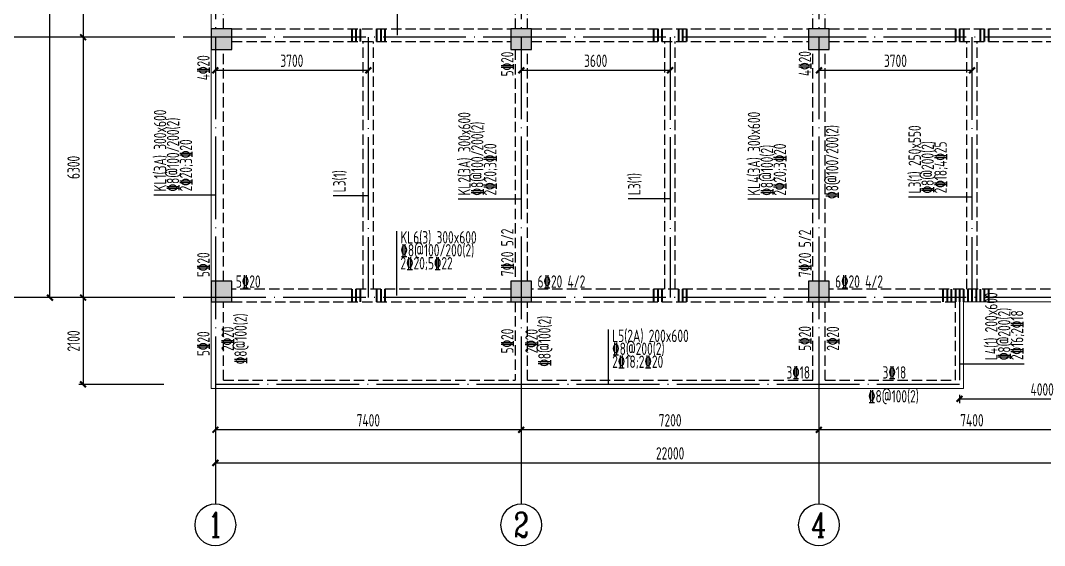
# Model space of a CAD drawing. Extents: x 9731685 to 18866768, y -962146 to 194094.
# Drawn here: x 9790185 to 9814956, y -192435 to -179729 of the extents above; entities that cross this region are included whole.
import ezdxf
from ezdxf.enums import TextEntityAlignment as Align

# ---------------------------------------------------------------- set-up
doc = ezdxf.new("R2010")
doc.units = 0
doc.header["$LTSCALE"] = 1000
for name, pattern in [('3', [500, 300, -200]), ('DASH', [0.35, 0.25, -0.1]), ('DOTE', [2.42, 2, -0.2, 0.02, -0.2])]:
    doc.linetypes.add(name, pattern=pattern)
doc.layers.get('0').update_dxf_attribs({"linetype": 'CONTINUOUS'})
doc.layers.get('Defpoints').update_dxf_attribs({"linetype": 'CONTINUOUS'})
for name, color, linetype in [('AXIS', 1, 'DOTE'), ('AXIS_DIM', 3, 'CONTINUOUS'), ('AXIS_NUM', 7, 'CONTINUOUS'), ('COLU', 7, 'CONTINUOUS'), ('DIM', 3, 'CONTINUOUS'), ('柱涂实', 54, 'CONTINUOUS'), ('梁虚线', 134, '3')]:
    doc.layers.add(name, color=color, linetype=linetype)
for name, color, linetype, lineweight in [('梁', 4, 'CONTINUOUS', 18), ('梁原位标注', 7, 'CONTINUOUS', 25), ('梁原位标注竖向', 7, 'CONTINUOUS', 25), ('梁集中标注', 2, 'CONTINUOUS', 25), ('梁集中标注竖向', 2, 'CONTINUOUS', 25), ('次梁箍筋', 1, 'CONTINUOUS', 40)]:
    doc.layers.add(name, color=color, linetype=linetype, lineweight=lineweight)
doc.styles.add('TSSD_Axis', font='Complex.shx', dxfattribs={"width": 0.7, "bigfont": 'hztxt.shx'})
doc.styles.add('TSSD_Dimension', font='Tssdeng.shx', dxfattribs={"width": 0.7, "bigfont": 'hztxt.shx'})
doc.styles.add('TSSD_Rein', font='Tssdeng.shx', dxfattribs={"width": 0.7, "bigfont": 'hztxt.shx'})
doc.dimstyles.new('TSSD_100_100$0', dxfattribs={"dimtxt": 300, "dimasz": 100, "dimexe": 100, "dimexo": 250, "dimgap": 80, "dimtad": 1, "dimdec": 0, "dimzin": 0, "dimdsep": 46, "dimtxsty": 'TSSD_Dimension', "dimblk1": 'ARCHTICK', "dimblk2": 'ARCHTICK', "dimsah": 1, "dimcen": 0, "dimclrd": 3, "dimclre": 256, "dimclrt": 7, "dimadec": 1, "dimazin": 0, "dimtfac": 1, "dimtdec": 0, "dimtix": 1, "dimtmove": 2, "dimatfit": 3, "dimldrblk": 'ARCHTICK', "dimfxl": 1, "dimtolj": 1, "dimtzin": 0, "dimarcsym": 0})

# ---------------------------------------------------------------- blocks, each defined once
blk = doc.blocks.new('_ArchTick')
at = {"color": 0, "linetype": 'ByBlock', "const_width": 0.5}
blk.add_lwpolyline([(-0.71, -0.71), (0.71, 0.71)], dxfattribs=at)
blk = doc.blocks.new('*D33')
at = {"layer": 'AXIS_DIM', "lineweight": -2}
for p, q in [((9793649, -177735), (9791599, -177735)), ((9793649, -180135), (9791599, -180135))]:
    blk.add_line(p, q, dxfattribs=at)
at = {"layer": 'AXIS_DIM', "color": 3, "lineweight": -2}
blk.add_line((9791699, -177735), (9791699, -180135), dxfattribs=at)
at = {"layer": 'Defpoints', "color": 0}
for p in [(9793899, -177735), (9791699, -180135), (9793899, -180135)]:
    blk.add_point(p, dxfattribs=at)
at = {"layer": 'AXIS_DIM', "color": 3, "lineweight": -2, "xscale": 100, "yscale": 100, "zscale": 100}
for p, rotation in [((9791699, -177735), 90), ((9791699, -180135), 270)]:
    blk.add_blockref('_ArchTick', p, dxfattribs=dict(at, rotation=rotation))
at = {"layer": 'AXIS_DIM', "color": 7, "insert": (9791469, -178935), "char_height": 300, "attachment_point": 5, "rotation": 90, "style": 'TSSD_Dimension'}
blk.add_mtext('\\A1;2400', dxfattribs=at)
blk = doc.blocks.new('*D34')
at = {"layer": 'AXIS_DIM', "lineweight": -2}
for p, q in [((9793649, -180135), (9791599, -180135)), ((9793649, -186435), (9791599, -186435))]:
    blk.add_line(p, q, dxfattribs=at)
at = {"layer": 'AXIS_DIM', "color": 3, "lineweight": -2}
blk.add_line((9791699, -180135), (9791699, -186435), dxfattribs=at)
at = {"layer": 'Defpoints', "color": 0}
for p in [(9793899, -180135), (9791699, -186435), (9793899, -186435)]:
    blk.add_point(p, dxfattribs=at)
at = {"layer": 'AXIS_DIM', "color": 3, "lineweight": -2, "xscale": 100, "yscale": 100, "zscale": 100}
for p, rotation in [((9791699, -180135), 90), ((9791699, -186435), 270)]:
    blk.add_blockref('_ArchTick', p, dxfattribs=dict(at, rotation=rotation))
at = {"layer": 'AXIS_DIM', "color": 7, "insert": (9791469, -183285), "char_height": 300, "attachment_point": 5, "rotation": 90, "style": 'TSSD_Dimension'}
blk.add_mtext('\\A1;6300', dxfattribs=at)
blk = doc.blocks.new('*D35')
at = {"layer": 'AXIS_DIM', "lineweight": -2}
for p, q in [((9793649, -171435), (9790799, -171435)), ((9793649, -186435), (9790799, -186435))]:
    blk.add_line(p, q, dxfattribs=at)
at = {"layer": 'AXIS_DIM', "color": 3, "lineweight": -2}
blk.add_line((9790899, -186435), (9790899, -171435), dxfattribs=at)
at = {"layer": 'Defpoints', "color": 0}
for p in [(9790899, -171435), (9793899, -171435), (9793899, -186435)]:
    blk.add_point(p, dxfattribs=at)
at = {"layer": 'AXIS_DIM', "color": 3, "lineweight": -2, "xscale": 100, "yscale": 100, "zscale": 100}
for p, rotation in [((9790899, -171435), 90), ((9790899, -186435), 270)]:
    blk.add_blockref('_ArchTick', p, dxfattribs=dict(at, rotation=rotation))
at = {"layer": 'AXIS_DIM', "color": 7, "insert": (9790669, -178935), "char_height": 300, "attachment_point": 5, "rotation": 90, "style": 'TSSD_Dimension'}
blk.add_mtext('\\A1;15000', dxfattribs=at)
blk = doc.blocks.new('ts_axno')
at = {"color": 0, "linetype": 'ByBlock', "lineweight": -2}
blk.add_circle((0, 0), 0.5, dxfattribs=at)
at = {"color": 0, "linetype": 'ByBlock', "lineweight": -2, "style": 'TSSD_Axis', "width": 0.7}
blk.add_attdef('A', text='', height=0.6, dxfattribs=at).set_placement((0, 0), align=Align.MIDDLE_CENTER)
blk = doc.blocks.new('*D36')
at = {"layer": 'AXIS_DIM', "lineweight": -2}
for p, q in [((9809499, -187685), (9809499, -189735)), ((9816899, -187685), (9816899, -189735))]:
    blk.add_line(p, q, dxfattribs=at)
at = {"layer": 'AXIS_DIM', "color": 3, "lineweight": -2}
blk.add_line((9816899, -189635), (9809499, -189635), dxfattribs=at)
at = {"layer": 'Defpoints', "color": 0}
for p in [(9809499, -187435), (9816899, -187435), (9809499, -189635)]:
    blk.add_point(p, dxfattribs=at)
at = {"layer": 'AXIS_DIM', "color": 3, "lineweight": -2, "xscale": 100, "yscale": 100, "zscale": 100, "rotation": 180}
blk.add_blockref('_ArchTick', (9809499, -189635), dxfattribs=at)
at = {"layer": 'AXIS_DIM', "color": 3, "lineweight": -2, "xscale": 100, "yscale": 100, "zscale": 100}
blk.add_blockref('_ArchTick', (9816899, -189635), dxfattribs=at)
at = {"layer": 'AXIS_DIM', "color": 7, "insert": (9813199, -189405), "char_height": 300, "attachment_point": 5, "style": 'TSSD_Dimension'}
blk.add_mtext('\\A1;7400', dxfattribs=at)
blk = doc.blocks.new('*D37')
at = {"layer": 'AXIS_DIM', "lineweight": -2}
for p, q in [((9802299, -187685), (9802299, -189735)), ((9809499, -187685), (9809499, -189735))]:
    blk.add_line(p, q, dxfattribs=at)
at = {"layer": 'AXIS_DIM', "color": 3, "lineweight": -2}
blk.add_line((9809499, -189635), (9802299, -189635), dxfattribs=at)
at = {"layer": 'Defpoints', "color": 0}
for p in [(9802299, -187435), (9809499, -187435), (9802299, -189635)]:
    blk.add_point(p, dxfattribs=at)
at = {"layer": 'AXIS_DIM', "color": 3, "lineweight": -2, "xscale": 100, "yscale": 100, "zscale": 100, "rotation": 180}
blk.add_blockref('_ArchTick', (9802299, -189635), dxfattribs=at)
at = {"layer": 'AXIS_DIM', "color": 3, "lineweight": -2, "xscale": 100, "yscale": 100, "zscale": 100}
blk.add_blockref('_ArchTick', (9809499, -189635), dxfattribs=at)
at = {"layer": 'AXIS_DIM', "color": 7, "insert": (9805899, -189405), "char_height": 300, "attachment_point": 5, "style": 'TSSD_Dimension'}
blk.add_mtext('\\A1;7200', dxfattribs=at)
blk = doc.blocks.new('*D38')
at = {"layer": 'AXIS_DIM', "lineweight": -2}
for p, q in [((9794899, -187685), (9794899, -189735)), ((9802299, -187685), (9802299, -189735))]:
    blk.add_line(p, q, dxfattribs=at)
at = {"layer": 'AXIS_DIM', "color": 3, "lineweight": -2}
blk.add_line((9802299, -189635), (9794899, -189635), dxfattribs=at)
at = {"layer": 'Defpoints', "color": 0}
for p in [(9794899, -187435), (9802299, -187435), (9794899, -189635)]:
    blk.add_point(p, dxfattribs=at)
at = {"layer": 'AXIS_DIM', "color": 3, "lineweight": -2, "xscale": 100, "yscale": 100, "zscale": 100, "rotation": 180}
blk.add_blockref('_ArchTick', (9794899, -189635), dxfattribs=at)
at = {"layer": 'AXIS_DIM', "color": 3, "lineweight": -2, "xscale": 100, "yscale": 100, "zscale": 100}
blk.add_blockref('_ArchTick', (9802299, -189635), dxfattribs=at)
at = {"layer": 'AXIS_DIM', "color": 7, "insert": (9798599, -189405), "char_height": 300, "attachment_point": 5, "style": 'TSSD_Dimension'}
blk.add_mtext('\\A1;7400', dxfattribs=at)
blk = doc.blocks.new('*D39')
at = {"layer": 'AXIS_DIM', "lineweight": -2}
for p, q in [((9794899, -187685), (9794899, -190535)), ((9816899, -187685), (9816899, -190535))]:
    blk.add_line(p, q, dxfattribs=at)
at = {"layer": 'AXIS_DIM', "color": 3, "lineweight": -2}
blk.add_line((9794899, -190435), (9816899, -190435), dxfattribs=at)
at = {"layer": 'Defpoints', "color": 0}
for p in [(9794899, -187435), (9816899, -187435), (9816899, -190435)]:
    blk.add_point(p, dxfattribs=at)
at = {"layer": 'AXIS_DIM', "color": 3, "lineweight": -2, "xscale": 100, "yscale": 100, "zscale": 100, "rotation": 180}
blk.add_blockref('_ArchTick', (9794899, -190435), dxfattribs=at)
at = {"layer": 'AXIS_DIM', "color": 3, "lineweight": -2, "xscale": 100, "yscale": 100, "zscale": 100}
blk.add_blockref('_ArchTick', (9816899, -190435), dxfattribs=at)
at = {"layer": 'AXIS_DIM', "color": 7, "insert": (9805899, -190205), "char_height": 300, "attachment_point": 5, "style": 'TSSD_Dimension'}
blk.add_mtext('\\A1;22000', dxfattribs=at)
blk = doc.blocks.new('*D143')
at = {"layer": 'Defpoints', "color": 0}
for p in [(9793899, -186435), (9791699, -188535), (9793899, -188535)]:
    blk.add_point(p, dxfattribs=at)
at = {"layer": 'DIM', "lineweight": -2}
for p, q in [((9793649, -186435), (9791599, -186435)), ((9793649, -188535), (9791599, -188535))]:
    blk.add_line(p, q, dxfattribs=at)
at = {"layer": 'DIM', "color": 3, "lineweight": -2}
blk.add_line((9791699, -186435), (9791699, -188535), dxfattribs=at)
at = {"layer": 'DIM', "color": 3, "lineweight": -2, "xscale": 100, "yscale": 100, "zscale": 100}
for p, rotation in [((9791699, -186435), 90), ((9791699, -188535), 270)]:
    blk.add_blockref('_ArchTick', p, dxfattribs=dict(at, rotation=rotation))
at = {"layer": 'DIM', "color": 7, "insert": (9791469, -187485), "char_height": 300, "attachment_point": 5, "rotation": 90, "style": 'TSSD_Dimension'}
blk.add_mtext('\\A1;2100', dxfattribs=at)
blk = doc.blocks.new('*D144')
at = {"layer": 'Defpoints', "color": 0}
for p in [(9794899, -180135), (9798599, -180135), (9798599, -180935)]:
    blk.add_point(p, dxfattribs=at)
at = {"layer": 'DIM', "lineweight": -2}
for p, q in [((9794899, -180385), (9794899, -181035)), ((9798599, -180385), (9798599, -181035))]:
    blk.add_line(p, q, dxfattribs=at)
at = {"layer": 'DIM', "color": 3, "lineweight": -2}
blk.add_line((9794899, -180935), (9798599, -180935), dxfattribs=at)
at = {"layer": 'DIM', "color": 3, "lineweight": -2, "xscale": 100, "yscale": 100, "zscale": 100, "rotation": 180}
blk.add_blockref('_ArchTick', (9794899, -180935), dxfattribs=at)
at = {"layer": 'DIM', "color": 3, "lineweight": -2, "xscale": 100, "yscale": 100, "zscale": 100}
blk.add_blockref('_ArchTick', (9798599, -180935), dxfattribs=at)
at = {"layer": 'DIM', "color": 7, "insert": (9796749, -180705), "char_height": 300, "attachment_point": 5, "style": 'TSSD_Dimension'}
blk.add_mtext('\\A1;3700', dxfattribs=at)
blk = doc.blocks.new('*D145')
at = {"layer": 'Defpoints', "color": 0}
for p in [(9802299, -180135), (9805899, -180135), (9805899, -180935)]:
    blk.add_point(p, dxfattribs=at)
at = {"layer": 'DIM', "lineweight": -2}
for p, q in [((9802299, -180385), (9802299, -181035)), ((9805899, -180385), (9805899, -181035))]:
    blk.add_line(p, q, dxfattribs=at)
at = {"layer": 'DIM', "color": 3, "lineweight": -2}
blk.add_line((9802299, -180935), (9805899, -180935), dxfattribs=at)
at = {"layer": 'DIM', "color": 3, "lineweight": -2, "xscale": 100, "yscale": 100, "zscale": 100, "rotation": 180}
blk.add_blockref('_ArchTick', (9802299, -180935), dxfattribs=at)
at = {"layer": 'DIM', "color": 3, "lineweight": -2, "xscale": 100, "yscale": 100, "zscale": 100}
blk.add_blockref('_ArchTick', (9805899, -180935), dxfattribs=at)
at = {"layer": 'DIM', "color": 7, "insert": (9804099, -180705), "char_height": 300, "attachment_point": 5, "style": 'TSSD_Dimension'}
blk.add_mtext('\\A1;3600', dxfattribs=at)
blk = doc.blocks.new('*D146')
at = {"layer": 'Defpoints', "color": 0}
for p in [(9809499, -180135), (9813199, -180135), (9813199, -180935)]:
    blk.add_point(p, dxfattribs=at)
at = {"layer": 'DIM', "lineweight": -2}
for p, q in [((9809499, -180385), (9809499, -181035)), ((9813199, -180385), (9813199, -181035))]:
    blk.add_line(p, q, dxfattribs=at)
at = {"layer": 'DIM', "color": 3, "lineweight": -2}
blk.add_line((9809499, -180935), (9813199, -180935), dxfattribs=at)
at = {"layer": 'DIM', "color": 3, "lineweight": -2, "xscale": 100, "yscale": 100, "zscale": 100, "rotation": 180}
blk.add_blockref('_ArchTick', (9809499, -180935), dxfattribs=at)
at = {"layer": 'DIM', "color": 3, "lineweight": -2, "xscale": 100, "yscale": 100, "zscale": 100}
blk.add_blockref('_ArchTick', (9813199, -180935), dxfattribs=at)
at = {"layer": 'DIM', "color": 7, "insert": (9811349, -180705), "char_height": 300, "attachment_point": 5, "style": 'TSSD_Dimension'}
blk.add_mtext('\\A1;3700', dxfattribs=at)
blk = doc.blocks.new('*D155')
at = {"layer": 'Defpoints', "color": 0}
for p in [(9812899, -188535), (9816899, -188535), (9816899, -188888)]:
    blk.add_point(p, dxfattribs=at)
at = {"layer": 'DIM', "lineweight": -2}
for p, q in [((9812899, -188785), (9812899, -188988)), ((9816899, -188785), (9816899, -188988))]:
    blk.add_line(p, q, dxfattribs=at)
at = {"layer": 'DIM', "color": 3, "lineweight": -2}
blk.add_line((9812899, -188888), (9816899, -188888), dxfattribs=at)
at = {"layer": 'DIM', "color": 3, "lineweight": -2, "xscale": 100, "yscale": 100, "zscale": 100, "rotation": 180}
blk.add_blockref('_ArchTick', (9812899, -188888), dxfattribs=at)
at = {"layer": 'DIM', "color": 3, "lineweight": -2, "xscale": 100, "yscale": 100, "zscale": 100}
blk.add_blockref('_ArchTick', (9816899, -188888), dxfattribs=at)
at = {"layer": 'DIM', "color": 7, "insert": (9814899, -188658), "char_height": 300, "attachment_point": 5, "style": 'TSSD_Dimension'}
blk.add_mtext('\\A1;4000', dxfattribs=at)

msp = doc.modelspace()

# ---------------------------------------------------------------- hatches: boundary and pattern name
at = {"layer": '柱涂实'}
for points in [[(9795298.5, -180435.1), (9795298.5, -179935.1), (9794798.5, -179935.1), (9794798.5, -180435.1)], [(9802548.5, -180435.1), (9802548.5, -179935.1), (9802048.5, -179935.1), (9802048.5, -180435.1)], [(9809748.5, -180435.1), (9809748.5, -179935.1), (9809248.5, -179935.1), (9809248.5, -180435.1)], [(9795298.5, -186535.1), (9795298.5, -186035.1), (9794798.5, -186035.1), (9794798.5, -186535.1)], [(9802548.5, -186535.1), (9802548.5, -186035.1), (9802048.5, -186035.1), (9802048.5, -186535.1)], [(9809748.5, -186535.1), (9809748.5, -186035.1), (9809248.5, -186035.1), (9809248.5, -186535.1)]]:
    msp.add_hatch(color=256, dxfattribs=at).paths.add_polyline_path(points)

# ---------------------------------------------------------------- linework, layer by layer
at = {"layer": 'AXIS'}
for p, q in [((9794898.5, -170435.1, 0), (9794898.5, -188535.1, 0)), ((9802298.5, -170435.1, 0), (9802298.5, -188535.1, 0)), ((9809498.5, -170435.1, 0), (9809498.5, -188535.1, 0)), ((9817898.5, -180135.1, 0), (9793898.5, -180135.1, 0)), ((9798598.5, -180135.1, 0), (9798598.5, -186435.1, 0)), ((9805898.5, -180135.1, 0), (9805898.5, -186435.1, 0)), ((9813198.5, -180135.1, 0), (9813198.5, -186435.1, 0)), ((9817898.5, -186435.1, 0), (9793898.5, -186435.1, 0)), ((9812898.5, -186435.1, 0), (9812898.5, -188535.1, 0)), ((9812898.5, -188535.1, 0), (9794898.5, -188535.1, 0))]:
    msp.add_line(p, q, dxfattribs=at)
at = {"layer": 'AXIS_NUM'}
for p, q in [((9793898.5, -180135.1, 0), (9789898.5, -180135.1, 0)), ((9793898.5, -186435.1, 0), (9789898.5, -186435.1, 0)), ((9794898.5, -187435.1, 0), (9794898.5, -191435.1, 0)), ((9802298.5, -187435.1, 0), (9802298.5, -191435.1, 0)), ((9809498.5, -187435.1, 0), (9809498.5, -191435.1, 0))]:
    msp.add_line(p, q, dxfattribs=at)
at = {"layer": 'COLU', "ltscale": 1}
for points in [[(9795298.5, -180435.1), (9795298.5, -179935.1), (9794798.5, -179935.1), (9794798.5, -180435.1)], [(9802548.5, -180435.1), (9802548.5, -179935.1), (9802048.5, -179935.1), (9802048.5, -180435.1)], [(9809748.5, -180435.1), (9809748.5, -179935.1), (9809248.5, -179935.1), (9809248.5, -180435.1)], [(9795298.5, -186535.1), (9795298.5, -186035.1), (9794798.5, -186035.1), (9794798.5, -186535.1)], [(9802548.5, -186535.1), (9802548.5, -186035.1), (9802048.5, -186035.1), (9802048.5, -186535.1)], [(9809748.5, -186535.1), (9809748.5, -186035.1), (9809248.5, -186035.1), (9809248.5, -186535.1)]]:
    msp.add_lwpolyline(points, close=True, dxfattribs=at)
at = {"layer": '柱涂实', "linetype": 'Continuous'}
for points in [[(9795298.5, -180435.1), (9795298.5, -179935.1), (9794798.5, -179935.1), (9794798.5, -180435.1)], [(9802548.5, -180435.1), (9802548.5, -179935.1), (9802048.5, -179935.1), (9802048.5, -180435.1)], [(9809748.5, -180435.1), (9809748.5, -179935.1), (9809248.5, -179935.1), (9809248.5, -180435.1)], [(9795298.5, -186535.1), (9795298.5, -186035.1), (9794798.5, -186035.1), (9794798.5, -186535.1)], [(9802548.5, -186535.1), (9802548.5, -186035.1), (9802048.5, -186035.1), (9802048.5, -186535.1)], [(9809748.5, -186535.1), (9809748.5, -186035.1), (9809248.5, -186035.1), (9809248.5, -186535.1)]]:
    msp.add_lwpolyline(points, close=True, dxfattribs=at)
at = {"layer": '梁', "ltscale": 1}
for p, q in [((9794798.5, -179935.1), (9794798.5, -177935.1)), ((9794798.5, -186035.1), (9794798.5, -180435.1)), ((9794798.5, -188635.1), (9794798.5, -186535.1)), ((9812998.5, -186535.1), (9816498.5, -186535.1)), ((9812998.5, -188635.1), (9812998.5, -186535.1)), ((9812998.5, -188635.1, 0), (9794798.5, -188635.1, 0))]:
    msp.add_line(p, q, dxfattribs=at)
at = {"layer": '梁虚线', "linetype": 'DASH', "ltscale": 1}
for p, q in [((9795098.5, -179935.1), (9795098.5, -177935.1)), ((9802148.5, -177935.1, 0), (9802148.5, -179935.1, 0)), ((9802448.5, -179935.1), (9802448.5, -177935.1)), ((9809348.5, -179935.1), (9809348.5, -177935.1)), ((9809648.5, -179935.1), (9809648.5, -177935.1)), ((9795298.5, -179935.1), (9802048.5, -179935.1)), ((9802548.5, -179935.1), (9809248.5, -179935.1)), ((9809748.5, -179935.1), (9816498.5, -179935.1)), ((9795298.5, -180235.1), (9802048.5, -180235.1)), ((9798473.5, -186235.1), (9798473.5, -180235.1)), ((9798723.5, -186235.1), (9798723.5, -180235.1)), ((9802548.5, -180235.1), (9809248.5, -180235.1)), ((9805773.5, -186235.1), (9805773.5, -180235.1)), ((9806023.5, -186235.1), (9806023.5, -180235.1)), ((9809748.5, -180235.1), (9816498.5, -180235.1)), ((9813073.5, -186235.1), (9813073.5, -180235.1)), ((9813323.5, -186235.1), (9813323.5, -180235.1)), ((9795098.5, -186035.1), (9795098.5, -180435.1)), ((9802148.5, -180435.1, 0), (9802148.5, -186035.1, 0)), ((9802448.5, -186035.1), (9802448.5, -180435.1)), ((9809348.5, -186035.1), (9809348.5, -180435.1)), ((9809648.5, -186035.1), (9809648.5, -180435.1)), ((9802048.5, -186235.1, 0), (9795298.5, -186235.1, 0)), ((9809248.5, -186235.1, 0), (9802548.5, -186235.1, 0)), ((9816498.5, -186235.1, 0), (9809748.5, -186235.1, 0)), ((9795098.5, -188435.1), (9795098.5, -186535.1)), ((9795298.5, -186535.1), (9802048.5, -186535.1)), ((9802148.5, -186535.1, 0), (9802148.5, -188435.1, 0)), ((9802448.5, -188435.1), (9802448.5, -186535.1)), ((9802548.5, -186535.1), (9809248.5, -186535.1)), ((9809348.5, -188435.1), (9809348.5, -186535.1)), ((9809648.5, -188435.1), (9809648.5, -186535.1)), ((9809748.5, -186535.1), (9812798.5, -186535.1)), ((9812798.5, -188435.1), (9812798.5, -186535.1)), ((9795098.5, -188435.1), (9802148.5, -188435.1)), ((9802448.5, -188435.1), (9809348.5, -188435.1)), ((9809648.5, -188435.1), (9812798.5, -188435.1))]:
    msp.add_line(p, q, dxfattribs=at)
at = {"layer": '梁集中标注', "linetype": 'Continuous', "ltscale": 1}
for p, q in [((9799302.3, -180085.1, 0), (9799302.3, -179067.6, 0)), ((9799286.7, -186385.1, 0), (9799286.7, -184827.5, 0))]:
    msp.add_line(p, q, dxfattribs=at)
at = {"layer": '梁集中标注', "color": 21, "linetype": 'Continuous', "ltscale": 1}
msp.add_line((9804409.3, -188535.1, 0), (9804409.3, -187210.7, 0), dxfattribs=at)
at = {"layer": '梁集中标注竖向', "linetype": 'Continuous', "ltscale": 1}
for p, q in [((9794898.5, -183954.7, 0), (9793411.5, -183954.7, 0)), ((9802298.5, -184052.7, 0), (9800771.2, -184052.7, 0)), ((9809498.5, -184056.9, 0), (9807777.1, -184056.9, 0))]:
    msp.add_line(p, q, dxfattribs=at)
at = {"layer": '梁集中标注竖向', "color": 21, "linetype": 'Continuous', "ltscale": 1}
for p, q in [((9798598.5, -183975.3, 0), (9797749.4, -183975.3, 0)), ((9813198.5, -184003.1, 0), (9811665.3, -184003.1, 0)), ((9805898.5, -184044.8, 0), (9804882.7, -184044.8, 0)), ((9812898.5, -188037.2, 0), (9814465.3, -188037.2, 0))]:
    msp.add_line(p, q, dxfattribs=at)
at = {"layer": '次梁箍筋', "linetype": 'Continuous', "ltscale": 1}
for p, q in [((9798198.5, -179935.1), (9798198.5, -180235.1)), ((9798298.5, -179935.1), (9798298.5, -180235.1)), ((9798398.5, -179935.1), (9798398.5, -180235.1)), ((9798798.5, -179935.1), (9798798.5, -180235.1)), ((9798898.5, -179935.1), (9798898.5, -180235.1)), ((9798998.5, -179935.1), (9798998.5, -180235.1)), ((9805498.5, -179935.1), (9805498.5, -180235.1)), ((9805598.5, -179935.1), (9805598.5, -180235.1)), ((9805698.5, -179935.1), (9805698.5, -180235.1)), ((9806098.5, -179935.1), (9806098.5, -180235.1)), ((9806198.5, -179935.1), (9806198.5, -180235.1)), ((9806298.5, -179935.1), (9806298.5, -180235.1)), ((9812798.5, -179935.1), (9812798.5, -180235.1)), ((9812898.5, -179935.1), (9812898.5, -180235.1)), ((9812998.5, -179935.1), (9812998.5, -180235.1)), ((9813398.5, -179935.1), (9813398.5, -180235.1)), ((9813498.5, -179935.1), (9813498.5, -180235.1)), ((9813598.5, -179935.1), (9813598.5, -180235.1)), ((9798198.5, -186235.1), (9798198.5, -186535.1)), ((9798298.5, -186235.1), (9798298.5, -186535.1)), ((9798398.5, -186235.1), (9798398.5, -186535.1)), ((9798798.5, -186235.1), (9798798.5, -186535.1)), ((9798898.5, -186235.1), (9798898.5, -186535.1)), ((9798998.5, -186235.1), (9798998.5, -186535.1)), ((9805498.5, -186235.1), (9805498.5, -186535.1)), ((9805598.5, -186235.1), (9805598.5, -186535.1)), ((9805698.5, -186235.1), (9805698.5, -186535.1)), ((9806098.5, -186235.1), (9806098.5, -186535.1)), ((9806198.5, -186235.1), (9806198.5, -186535.1)), ((9806298.5, -186235.1), (9806298.5, -186535.1)), ((9812498.5, -186235.1), (9812498.5, -186535.1)), ((9812598.5, -186235.1), (9812598.5, -186535.1)), ((9812698.5, -186235.1), (9812698.5, -186535.1)), ((9812798.5, -186235.1), (9812798.5, -186535.1)), ((9812898.5, -186235.1), (9812898.5, -186535.1)), ((9812998.5, -186235.1), (9812998.5, -186535.1)), ((9813098.5, -186235.1), (9813098.5, -186535.1)), ((9813198.5, -186235.1), (9813198.5, -186535.1)), ((9813298.5, -186235.1), (9813298.5, -186535.1)), ((9813398.5, -186235.1), (9813398.5, -186535.1)), ((9813498.5, -186235.1), (9813498.5, -186535.1)), ((9813598.5, -186235.1), (9813598.5, -186535.1))]:
    msp.add_line(p, q, dxfattribs=at)

# ---------------------------------------------------------------- block references
at = {"layer": 'AXIS_NUM'}
ref = msp.add_blockref('ts_axno', (9794898.5, -191935.1, 0), dxfattribs=dict(at, xscale=-1000, yscale=1000, zscale=1000, rotation=180))
ref.add_attrib('1', '1', dxfattribs={"height": 600, "style": 'TSSD_Axis', "width": 0.7}).set_placement((9794898.5, -191935.1, 0), align=Align.MIDDLE_CENTER)
ref = msp.add_blockref('ts_axno', (9802298.5, -191935.1, 0), dxfattribs=dict(at, xscale=-1000, yscale=1000, zscale=1000, rotation=180))
ref.add_attrib('2', '2', dxfattribs={"height": 600, "style": 'TSSD_Axis', "width": 0.7}).set_placement((9802298.5, -191935.1, 0), align=Align.MIDDLE_CENTER)
ref = msp.add_blockref('ts_axno', (9809498.5, -191935.1, 0), dxfattribs=dict(at, xscale=-1000, yscale=1000, zscale=1000, rotation=180))
ref.add_attrib('4', '4', dxfattribs={"height": 600, "style": 'TSSD_Axis', "width": 0.7}).set_placement((9809498.5, -191935.1, 0), align=Align.MIDDLE_CENTER)

# ---------------------------------------------------------------- texts
at = {"layer": '梁原位标注', "style": 'TSSD_Rein', "width": 0.7}
msp.add_text('5%%13220', height=300, dxfattribs=at).set_placement((9795394.2, -186196.3))
for s, p in [('6%%13220 4/2', (9803848.8, -186196.3)), ('6%%13220 4/2', (9811047.6, -186196.3)), ('3%%13218', (9809284.5, -188396.3))]:
    msp.add_text(s, height=300, dxfattribs=at).set_placement(p, align=Align.RIGHT)
msp.add_text('3%%13218', height=300, dxfattribs=at).set_placement((9811323.5, -188396.3), align=Align.CENTER)
msp.add_text('%%1328@100(2)', height=300, dxfattribs=at).set_placement((9811301.5, -188673.8), align=Align.TOP_CENTER)
at = {"layer": '梁原位标注竖向', "style": 'TSSD_Rein', "width": 0.7}
for s, p in [('5%%13220', (9802109.8, -180482.7)), ('4%%13220', (9809309.8, -180470.4)), ('4%%13220', (9794759.8, -180570.1))]:
    msp.add_text(s, height=300, rotation=90, dxfattribs=at).set_placement(p, align=Align.RIGHT)
for s, p in [('%%1328@100/200(2)', (9809669, -183151.6)), ('2%%13220', (9809687.3, -187426.7))]:
    msp.add_text(s, height=300, rotation=90, dxfattribs=at).set_placement(p, align=Align.TOP_CENTER)
for s, p in [('7%%13220 5/2', (9802109.8, -185915)), ('7%%13220 5/2', (9809309.8, -185939.4)), ('5%%13220', (9794759.8, -185939.4))]:
    msp.add_text(s, height=300, rotation=90, dxfattribs=at).set_placement(p)
for s, p in [('%%1328@100(2)', (9795749.8, -187433.2)), ('%%1328@100(2)', (9803099.8, -187490.6)), ('2%%13220', (9795436.9, -187433.2)), ('2%%13220', (9802786.9, -187490.6))]:
    msp.add_text(s, height=300, rotation=90, dxfattribs=at).set_placement(p, align=Align.BOTTOM_CENTER)
for p in [(9802109.8, -187486.7), (9809309.8, -187423.5), (9794759.8, -187551.7)]:
    msp.add_text('5%%13220', height=300, rotation=90, dxfattribs=at).set_placement(p, align=Align.CENTER)
at = {"layer": '梁集中标注', "style": 'TSSD_Rein', "width": 0.7}
for s, p in [('KL6(3) 300x600', (9799375.7, -185127.5)), ('%%1328@100/200(2)', (9799375.7, -185440.4, 0)), ('2%%13220;5%%13222', (9799375.7, -185753.3, 0))]:
    msp.add_text(s, height=300, dxfattribs=at).set_placement(p)
at = {"layer": '梁集中标注', "color": 21, "style": 'TSSD_Rein', "width": 0.7}
for s, p in [('L5(2A) 200x600', (9804498.3, -187510.7)), ('%%1328@200(2)', (9804498.3, -187823.6, 0)), ('2%%13218;2%%13220', (9804498.3, -188136.5, 0))]:
    msp.add_text(s, height=300, dxfattribs=at).set_placement(p)
at = {"layer": '梁集中标注竖向', "style": 'TSSD_Rein', "width": 0.7}
for s, p in [('KL1(3A) 300x600', (9793711.5, -183865.7, 0)), ('KL2(3A) 300x600', (9801071.2, -183963.7, 0)), ('KL4(3A) 300x600', (9808077.1, -183967.9, 0)), ('%%1328@100/200(2)', (9794024.4, -183865.7, 0)), ('%%1328@100/200(2)', (9801384.1, -183963.7)), ('2%%13220;3%%13220', (9794337.3, -183865.7, 0)), ('2%%13220;3%%13220', (9801697, -183963.7, 0)), ('%%1328@100(2)', (9808390, -183967.9)), ('2%%13220;3%%13220', (9808702.9, -183967.9, 0))]:
    msp.add_text(s, height=300, rotation=90, dxfattribs=at).set_placement(p)
at = {"layer": '梁集中标注竖向', "color": 21, "style": 'TSSD_Rein', "width": 0.7}
for s, p in [('L3(1) 250x550', (9811965.3, -183914.1)), ('%%1328@200(2)', (9812278.2, -183914.1, 0)), ('2%%13218;4%%13225', (9812591.1, -183914.1, 0)), ('L3(1)', (9798049.4, -183886.3)), ('L3(1)', (9805182.7, -183955.8)), ('L4(1) 200x600', (9813816.5, -187948.2, 0)), ('%%1328@200(2)', (9814129.4, -187948.2, 0)), ('2%%13216;2%%13218', (9814442.3, -187948.2))]:
    msp.add_text(s, height=300, rotation=90, dxfattribs=at).set_placement(p)

# ---------------------------------------------------------------- dimensions: what is measured, and where the dimension line sits
at = {"layer": 'AXIS_DIM'}
for base, p1, p2, picture, middle in [((9790898.5, -171435.1, 0), (9793898.5, -186435.1, 0), (9793898.5, -171435.1, 0), '*D35', (9790668.5, -178935.1, 0)), ((9791698.5, -180135.1, 0), (9793898.5, -177735.1, 0), (9793898.5, -180135.1, 0), '*D33', (9791468.5, -178935.1, 0)), ((9791698.5, -186435.1, 0), (9793898.5, -180135.1, 0), (9793898.5, -186435.1, 0), '*D34', (9791468.5, -183285.1, 0))]:
    dim = msp.add_linear_dim(base=base, p1=p1, p2=p2, angle=90, dimstyle='TSSD_100_100$0', dxfattribs=at)
    dim.commit()
    dim.dimension.update_dxf_attribs({"geometry": picture, "text_midpoint": middle})
for base, p1, p2, picture, middle in [((9794898.5, -189635.1, 0), (9802298.5, -187435.1, 0), (9794898.5, -187435.1, 0), '*D38', (9798598.5, -189405.1, 0)), ((9816898.5, -190435.1, 0), (9794898.5, -187435.1, 0), (9816898.5, -187435.1, 0), '*D39', (9805898.5, -190205.1, 0)), ((9802298.5, -189635.1, 0), (9809498.5, -187435.1, 0), (9802298.5, -187435.1, 0), '*D37', (9805898.5, -189405.1, 0)), ((9809498.5, -189635.1, 0), (9816898.5, -187435.1, 0), (9809498.5, -187435.1, 0), '*D36', (9813198.5, -189405.1, 0))]:
    dim = msp.add_linear_dim(base=base, p1=p1, p2=p2, dimstyle='TSSD_100_100$0', dxfattribs=at)
    dim.commit()
    dim.dimension.update_dxf_attribs({"geometry": picture, "text_midpoint": middle})
at = {"layer": 'DIM'}
for base, p1, p2, picture, middle in [((9798598.5, -180935.1, 0), (9794898.5, -180135.1, 0), (9798598.5, -180135.1, 0), '*D144', (9796748.5, -180705.1, 0)), ((9805898.5, -180935.1, 0), (9802298.5, -180135.1, 0), (9805898.5, -180135.1, 0), '*D145', (9804098.5, -180705.1, 0)), ((9813198.5, -180935.1, 0), (9809498.5, -180135.1, 0), (9813198.5, -180135.1, 0), '*D146', (9811348.5, -180705.1, 0)), ((9816898.5, -188888.3, 0), (9812898.5, -188535.1, 0), (9816898.5, -188535.1, 0), '*D155', (9814898.5, -188658.3, 0))]:
    dim = msp.add_linear_dim(base=base, p1=p1, p2=p2, dimstyle='TSSD_100_100$0', dxfattribs=at)
    dim.commit()
    dim.dimension.update_dxf_attribs({"geometry": picture, "text_midpoint": middle})
dim = msp.add_linear_dim(base=(9791698.5, -188535.1, 0), p1=(9793898.5, -186435.1, 0), p2=(9793898.5, -188535.1, 0), angle=90, dimstyle='TSSD_100_100$0', dxfattribs=at)
dim.commit()
dim.dimension.update_dxf_attribs({"geometry": '*D143', "text_midpoint": (9791468.5, -187485.1, 0)})

doc.saveas('drawing.dxf')
